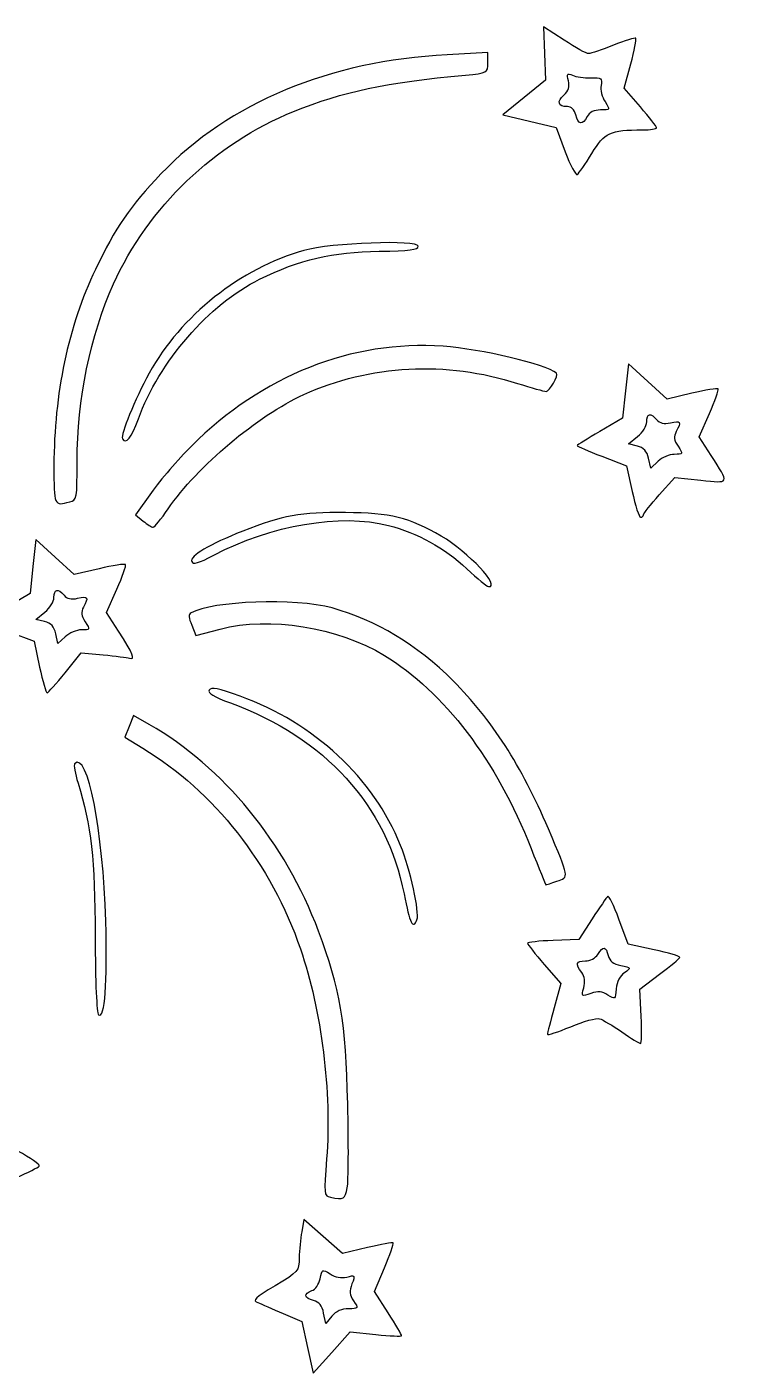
# Model space of a CAD drawing. Header units: centimetres. Extents: x -8.9 to 8.5, y -13.5 to 12.8.
# Drawn here: x -0.26 to 6.15, y -13.52 to -1.24 of the extents above; entities that cross this region are included whole.
import ezdxf

# ---------------------------------------------------------------- set-up
doc = ezdxf.new("R2010")
doc.units = ezdxf.units.CM
doc.header["$MEASUREMENT"] = 0
doc.layers.add('Layer 1', color=7, linetype='Continuous')

msp = doc.modelspace()

# ---------------------------------------------------------------- linework, layer by layer
at = {"layer": 'Layer 1'}
for points, knots in [([(4.6512, -2.38249), (4.6512, -2.38249), (4.56847, -2.16002), (4.56847, -2.16002), (4.56847, -2.16002), (4.56847, -2.16002), (4.3252, -2.10192), (4.3252, -2.10192), (4.3252, -2.10192), (4.3252, -2.10192), (4.08193, -2.04382), (4.08193, -2.04382), (4.08193, -2.04382), (4.08193, -2.04382), (4.27649, -1.8864), (4.27649, -1.8864), (4.27649, -1.8864), (4.27649, -1.8864), (4.47105, -1.72898), (4.47105, -1.72898), (4.47105, -1.72898), (4.47105, -1.72898), (4.46184, -1.48585), (4.46184, -1.48585), (4.46184, -1.48585), (4.46184, -1.48585), (4.45263, -1.24271), (4.45263, -1.24271), (4.45263, -1.24271), (4.45263, -1.24271), (4.64119, -1.36458), (4.64119, -1.36458), (4.64119, -1.36458), (4.7449, -1.43161), (4.84569, -1.48645), (4.86516, -1.48645), (4.86516, -1.48645), (4.88464, -1.48645), (4.986, -1.45174), (5.09041, -1.40931), (5.09041, -1.40931), (5.19482, -1.36689), (5.28664, -1.33857), (5.29445, -1.34638), (5.29445, -1.34638), (5.30226, -1.35419), (5.28147, -1.45972), (5.24825, -1.58088), (5.24825, -1.58088), (5.24825, -1.58088), (5.18784, -1.80118), (5.18784, -1.80118), (5.18784, -1.80118), (5.18784, -1.80118), (5.33634, -1.9726), (5.33634, -1.9726), (5.33634, -1.9726), (5.41802, -2.06688), (5.48484, -2.15237), (5.48484, -2.16257), (5.48484, -2.16257), (5.48484, -2.17277), (5.42708, -2.18127), (5.35648, -2.18145), (5.35648, -2.18145), (5.05917, -2.18222), (5.00972, -2.20514), (4.89387, -2.39584), (4.89387, -2.39584), (4.83489, -2.49294), (4.77477, -2.57971), (4.76027, -2.58867), (4.76027, -2.58867), (4.74578, -2.59763), (4.69669, -2.50485), (4.65119, -2.38249), (4.65119, -2.38249), (4.65119, -2.38249), (4.6512, -2.38249), (4.6512, -2.38249)], [0, 0, 0, 0, 0.04761905, 0.04761905, 0.04761905, 0.04761905, 0.0952381, 0.0952381, 0.0952381, 0.0952381, 0.14285714, 0.14285714, 0.14285714, 0.14285714, 0.19047619, 0.19047619, 0.19047619, 0.19047619, 0.23809524, 0.23809524, 0.23809524, 0.23809524, 0.28571429, 0.28571429, 0.28571429, 0.28571429, 0.33333333, 0.33333333, 0.33333333, 0.33333333, 0.38095238, 0.38095238, 0.38095238, 0.38095238, 0.42857143, 0.42857143, 0.42857143, 0.42857143, 0.47619048, 0.47619048, 0.47619048, 0.47619048, 0.52380952, 0.52380952, 0.52380952, 0.52380952, 0.57142857, 0.57142857, 0.57142857, 0.57142857, 0.61904762, 0.61904762, 0.61904762, 0.61904762, 0.66666667, 0.66666667, 0.66666667, 0.66666667, 0.71428571, 0.71428571, 0.71428571, 0.71428571, 0.76190476, 0.76190476, 0.76190476, 0.76190476, 0.80952381, 0.80952381, 0.80952381, 0.80952381, 0.85714286, 0.85714286, 0.85714286, 0.85714286, 0.9047619, 0.9047619, 0.9047619, 0.9047619, 1, 1, 1, 1]), ([(-0.01217, -5.2431), (-0.01217, -4.5927), (0.11949, -3.97), (0.36579, -3.45548), (0.36579, -3.45548), (0.54844, -3.07393), (0.68479, -2.87505), (0.9633, -2.58398), (0.9633, -2.58398), (1.58728, -1.93186), (2.49661, -1.55321), (3.57448, -1.49667), (3.57448, -1.49667), (3.57448, -1.49667), (3.94447, -1.47726), (3.94447, -1.47726), (3.94447, -1.47726), (3.94447, -1.47726), (3.94447, -1.57006), (3.94447, -1.57006), (3.94447, -1.57006), (3.94447, -1.66262), (3.94396, -1.6629), (3.7406, -1.68174), (3.7406, -1.68174), (3.01312, -1.74913), (2.62813, -1.83078), (2.17357, -2.01407), (2.17357, -2.01407), (1.45861, -2.30237), (0.84315, -2.89145), (0.53114, -3.58611), (0.53114, -3.58611), (0.31941, -4.05751), (0.19956, -4.64249), (0.19936, -5.20549), (0.19936, -5.20549), (0.19923, -5.54429), (0.19681, -5.55751), (0.13128, -5.57507), (0.13128, -5.57507), (-0.0119, -5.61344), (-0.01219, -5.61277), (-0.01219, -5.24309), (-0.01219, -5.24309), (-0.01219, -5.24309), (-0.01217, -5.2431), (-0.01217, -5.2431)], [0, 0, 0, 0, 0.07692308, 0.07692308, 0.07692308, 0.07692308, 0.15384615, 0.15384615, 0.15384615, 0.15384615, 0.23076923, 0.23076923, 0.23076923, 0.23076923, 0.30769231, 0.30769231, 0.30769231, 0.30769231, 0.38461538, 0.38461538, 0.38461538, 0.38461538, 0.46153846, 0.46153846, 0.46153846, 0.46153846, 0.53846154, 0.53846154, 0.53846154, 0.53846154, 0.61538462, 0.61538462, 0.61538462, 0.61538462, 0.69230769, 0.69230769, 0.69230769, 0.69230769, 0.76923077, 0.76923077, 0.76923077, 0.76923077, 0.84615385, 0.84615385, 0.84615385, 0.84615385, 1, 1, 1, 1]), ([(4.85058, -2.06031), (4.87183, -2.02059), (4.91382, -1.9999), (4.97315, -1.9999), (4.97315, -1.9999), (5.06249, -1.9999), (5.0629, -1.99914), (5.01388, -1.92434), (5.01388, -1.92434), (4.98665, -1.88278), (4.97057, -1.81631), (4.97816, -1.77663), (4.97816, -1.77663), (4.9907, -1.71103), (4.98212, -1.70475), (4.88351, -1.70738), (4.88351, -1.70738), (4.82387, -1.70897), (4.74925, -1.69845), (4.71769, -1.684), (4.71769, -1.684), (4.66751, -1.66103), (4.66271, -1.6673), (4.67945, -1.73397), (4.67945, -1.73397), (4.69315, -1.78853), (4.68175, -1.82544), (4.63938, -1.86379), (4.63938, -1.86379), (4.572, -1.92477), (4.58523, -1.9697), (4.67057, -1.9697), (4.67057, -1.9697), (4.7073, -1.9697), (4.73558, -1.99743), (4.74757, -2.04521), (4.74757, -2.04521), (4.77045, -2.13636), (4.80702, -2.14172), (4.85058, -2.06031)], [0, 0, 0, 0, 0.09090909, 0.09090909, 0.09090909, 0.09090909, 0.18181818, 0.18181818, 0.18181818, 0.18181818, 0.27272727, 0.27272727, 0.27272727, 0.27272727, 0.36363636, 0.36363636, 0.36363636, 0.36363636, 0.45454545, 0.45454545, 0.45454545, 0.45454545, 0.54545455, 0.54545455, 0.54545455, 0.54545455, 0.63636364, 0.63636364, 0.63636364, 0.63636364, 0.72727273, 0.72727273, 0.72727273, 0.72727273, 0.81818182, 0.81818182, 0.81818182, 0.81818182, 1, 1, 1, 1]), ([(0.61205, -4.99823), (0.59247, -4.96655), (0.7266, -4.63903), (0.85676, -4.40069), (0.85676, -4.40069), (1.14167, -3.87898), (1.69158, -3.4428), (2.26818, -3.28117), (2.26818, -3.28117), (2.51389, -3.2123), (3.31021, -3.1827), (3.31018, -3.24244), (3.31018, -3.24244), (3.31017, -3.27451), (3.23212, -3.28462), (2.95529, -3.28841), (2.95529, -3.28841), (2.52657, -3.29428), (2.22951, -3.36389), (1.86181, -3.54462), (1.86181, -3.54462), (1.40551, -3.7689), (0.9446, -4.29979), (0.75745, -4.81665), (0.75745, -4.81665), (0.69318, -4.99414), (0.64596, -5.05311), (0.61204, -4.99822), (0.61204, -4.99822), (0.61204, -4.99822), (0.61205, -4.99823), (0.61205, -4.99823)], [0, 0, 0, 0, 0.11111111, 0.11111111, 0.11111111, 0.11111111, 0.22222222, 0.22222222, 0.22222222, 0.22222222, 0.33333333, 0.33333333, 0.33333333, 0.33333333, 0.44444444, 0.44444444, 0.44444444, 0.44444444, 0.55555556, 0.55555556, 0.55555556, 0.55555556, 0.66666667, 0.66666667, 0.66666667, 0.66666667, 0.77777778, 0.77777778, 0.77777778, 0.77777778, 1, 1, 1, 1]), ([(0.80101, -5.74934), (0.80101, -5.74934), (0.7316, -5.69314), (0.7316, -5.69314), (0.7316, -5.69314), (0.7316, -5.69314), (0.87728, -5.48898), (0.87728, -5.48898), (0.87728, -5.48898), (0.95741, -5.37669), (1.12142, -5.18637), (1.24175, -5.06604), (1.24175, -5.06604), (1.88493, -4.42286), (2.7055, -4.09734), (3.53673, -4.15564), (3.53673, -4.15564), (3.88515, -4.18008), (4.47224, -4.31932), (4.57233, -4.40126), (4.57233, -4.40126), (4.59272, -4.41796), (4.50567, -4.56716), (4.47574, -4.56681), (4.47574, -4.56681), (4.45764, -4.5666), (4.34088, -4.53386), (4.21627, -4.49405), (4.21627, -4.49405), (3.56431, -4.28579), (2.87051, -4.32209), (2.26624, -4.59608), (2.26624, -4.59608), (1.84729, -4.78604), (1.29658, -5.25017), (1.0288, -5.63898), (1.0288, -5.63898), (0.96571, -5.73059), (0.90426, -5.80553), (0.89225, -5.80553), (0.89225, -5.80553), (0.88024, -5.80553), (0.83918, -5.78024), (0.80101, -5.74933), (0.80101, -5.74933), (0.80101, -5.74933), (0.80101, -5.74934), (0.80101, -5.74934)], [0, 0, 0, 0, 0.07692308, 0.07692308, 0.07692308, 0.07692308, 0.15384615, 0.15384615, 0.15384615, 0.15384615, 0.23076923, 0.23076923, 0.23076923, 0.23076923, 0.30769231, 0.30769231, 0.30769231, 0.30769231, 0.38461538, 0.38461538, 0.38461538, 0.38461538, 0.46153846, 0.46153846, 0.46153846, 0.46153846, 0.53846154, 0.53846154, 0.53846154, 0.53846154, 0.61538462, 0.61538462, 0.61538462, 0.61538462, 0.69230769, 0.69230769, 0.69230769, 0.69230769, 0.76923077, 0.76923077, 0.76923077, 0.76923077, 0.84615385, 0.84615385, 0.84615385, 0.84615385, 1, 1, 1, 1]), ([(5.26158, -5.47985), (5.26158, -5.47985), (5.21079, -5.24478), (5.21079, -5.24478), (5.21079, -5.24478), (5.21079, -5.24478), (4.98538, -5.15872), (4.98538, -5.15872), (4.98538, -5.15872), (4.8614, -5.11139), (4.75997, -5.06826), (4.75997, -5.06289), (4.75997, -5.06289), (4.75997, -5.05752), (4.85318, -4.99868), (4.96711, -4.93214), (4.96711, -4.93214), (4.96711, -4.93214), (5.17425, -4.81116), (5.17425, -4.81116), (5.17425, -4.81116), (5.17425, -4.81116), (5.20118, -4.56336), (5.20118, -4.56336), (5.20118, -4.56336), (5.20118, -4.56336), (5.22811, -4.31556), (5.22811, -4.31556), (5.22811, -4.31556), (5.22811, -4.31556), (5.40395, -4.47659), (5.40395, -4.47659), (5.40395, -4.47659), (5.40395, -4.47659), (5.57979, -4.63762), (5.57979, -4.63762), (5.57979, -4.63762), (5.57979, -4.63762), (5.80614, -4.58426), (5.80614, -4.58426), (5.80614, -4.58426), (5.93063, -4.55491), (6.03854, -4.53696), (6.04595, -4.54436), (6.04595, -4.54436), (6.05335, -4.55176), (6.01735, -4.65304), (5.96595, -4.76942), (5.96595, -4.76942), (5.96595, -4.76942), (5.87249, -4.98103), (5.87249, -4.98103), (5.87249, -4.98103), (5.87249, -4.98103), (5.98169, -5.15173), (5.98169, -5.15173), (5.98169, -5.15173), (6.15029, -5.41529), (6.15457, -5.40518), (5.8866, -5.37647), (5.8866, -5.37647), (5.8866, -5.37647), (5.65193, -5.35133), (5.65193, -5.35133), (5.65193, -5.35133), (5.65193, -5.35133), (5.50929, -5.51048), (5.50929, -5.51048), (5.50929, -5.51048), (5.43084, -5.59801), (5.36607, -5.67982), (5.36535, -5.69228), (5.36535, -5.69228), (5.36463, -5.70474), (5.35242, -5.71493), (5.33821, -5.71493), (5.33821, -5.71493), (5.324, -5.71493), (5.28952, -5.60915), (5.26159, -5.47986), (5.26159, -5.47986), (5.26159, -5.47986), (5.26158, -5.47985), (5.26158, -5.47985)], [0, 0, 0, 0, 0.04545455, 0.04545455, 0.04545455, 0.04545455, 0.09090909, 0.09090909, 0.09090909, 0.09090909, 0.13636364, 0.13636364, 0.13636364, 0.13636364, 0.18181818, 0.18181818, 0.18181818, 0.18181818, 0.22727273, 0.22727273, 0.22727273, 0.22727273, 0.27272727, 0.27272727, 0.27272727, 0.27272727, 0.31818182, 0.31818182, 0.31818182, 0.31818182, 0.36363636, 0.36363636, 0.36363636, 0.36363636, 0.40909091, 0.40909091, 0.40909091, 0.40909091, 0.45454545, 0.45454545, 0.45454545, 0.45454545, 0.5, 0.5, 0.5, 0.5, 0.54545455, 0.54545455, 0.54545455, 0.54545455, 0.59090909, 0.59090909, 0.59090909, 0.59090909, 0.63636364, 0.63636364, 0.63636364, 0.63636364, 0.68181818, 0.68181818, 0.68181818, 0.68181818, 0.72727273, 0.72727273, 0.72727273, 0.72727273, 0.77272727, 0.77272727, 0.77272727, 0.77272727, 0.81818182, 0.81818182, 0.81818182, 0.81818182, 0.86363636, 0.86363636, 0.86363636, 0.86363636, 0.90909091, 0.90909091, 0.90909091, 0.90909091, 1, 1, 1, 1]), ([(5.64607, -5.14106), (5.72579, -5.14106), (5.72665, -5.13918), (5.67973, -5.06758), (5.67973, -5.06758), (5.64298, -5.0115), (5.63924, -4.97978), (5.66393, -4.93365), (5.66393, -4.93365), (5.71212, -4.8436), (5.70468, -4.83238), (5.61048, -4.85307), (5.61048, -4.85307), (5.55169, -4.86598), (5.51249, -4.85723), (5.48597, -4.82527), (5.48597, -4.82527), (5.43121, -4.75929), (5.39425, -4.76742), (5.39425, -4.84545), (5.39425, -4.84545), (5.39425, -4.8822), (5.35687, -4.94218), (5.31119, -4.97874), (5.31119, -4.97874), (5.31119, -4.97874), (5.22813, -5.04521), (5.22813, -5.04521), (5.22813, -5.04521), (5.22813, -5.04521), (5.30941, -5.06576), (5.30941, -5.06576), (5.30941, -5.06576), (5.36773, -5.08051), (5.39629, -5.11181), (5.41052, -5.17659), (5.41052, -5.17659), (5.41052, -5.17659), (5.43035, -5.26687), (5.43035, -5.26687), (5.43035, -5.26687), (5.43035, -5.26687), (5.49731, -5.20397), (5.49731, -5.20397), (5.49731, -5.20397), (5.53414, -5.16937), (5.60108, -5.14107), (5.64608, -5.14107), (5.64608, -5.14107), (5.64608, -5.14107), (5.64607, -5.14106), (5.64607, -5.14106)], [0, 0, 0, 0, 0.07142857, 0.07142857, 0.07142857, 0.07142857, 0.14285714, 0.14285714, 0.14285714, 0.14285714, 0.21428571, 0.21428571, 0.21428571, 0.21428571, 0.28571429, 0.28571429, 0.28571429, 0.28571429, 0.35714286, 0.35714286, 0.35714286, 0.35714286, 0.42857143, 0.42857143, 0.42857143, 0.42857143, 0.5, 0.5, 0.5, 0.5, 0.57142857, 0.57142857, 0.57142857, 0.57142857, 0.64285714, 0.64285714, 0.64285714, 0.64285714, 0.71428571, 0.71428571, 0.71428571, 0.71428571, 0.78571429, 0.78571429, 0.78571429, 0.78571429, 0.85714286, 0.85714286, 0.85714286, 0.85714286, 1, 1, 1, 1]), ([(3.75508, -6.18559), (3.54591, -5.99252), (3.30415, -5.85894), (3.03837, -5.78961), (3.03837, -5.78961), (2.6063, -5.67689), (1.96207, -5.78628), (1.44689, -6.05984), (1.44689, -6.05984), (1.30553, -6.1349), (1.25571, -6.14942), (1.24401, -6.11894), (1.24401, -6.11894), (1.22467, -6.06854), (1.40533, -5.96104), (1.70942, -5.84201), (1.70942, -5.84201), (2.07603, -5.69851), (2.23651, -5.66941), (2.64573, -5.67224), (2.64573, -5.67224), (3.05402, -5.67507), (3.23171, -5.71868), (3.51922, -5.88663), (3.51922, -5.88663), (3.76963, -6.0329), (4.07134, -6.35575), (3.95025, -6.34785), (3.95025, -6.34785), (3.93877, -6.3471), (3.85095, -6.27409), (3.75508, -6.1856), (3.75508, -6.1856), (3.75508, -6.1856), (3.75508, -6.18559), (3.75508, -6.18559)], [0, 0, 0, 0, 0.1, 0.1, 0.1, 0.1, 0.2, 0.2, 0.2, 0.2, 0.3, 0.3, 0.3, 0.3, 0.4, 0.4, 0.4, 0.4, 0.5, 0.5, 0.5, 0.5, 0.6, 0.6, 0.6, 0.6, 0.7, 0.7, 0.7, 0.7, 0.8, 0.8, 0.8, 0.8, 1, 1, 1, 1]), ([(-0.14292, -7.08107), (-0.14292, -7.08107), (-0.19334, -6.84643), (-0.19334, -6.84643), (-0.19334, -6.84643), (-0.19334, -6.84643), (-0.41989, -6.75993), (-0.41989, -6.75993), (-0.41989, -6.75993), (-0.54449, -6.71236), (-0.64644, -6.66998), (-0.64644, -6.66577), (-0.64644, -6.66577), (-0.64644, -6.66156), (-0.55268, -6.60241), (-0.43809, -6.53433), (-0.43809, -6.53433), (-0.43809, -6.53433), (-0.22974, -6.41055), (-0.22974, -6.41055), (-0.22974, -6.41055), (-0.22974, -6.41055), (-0.20402, -6.16356), (-0.20402, -6.16356), (-0.20402, -6.16356), (-0.20402, -6.16356), (-0.1783, -5.91657), (-0.1783, -5.91657), (-0.1783, -5.91657), (-0.1783, -5.91657), (-0.00246, -6.07749), (-0.00246, -6.07749), (-0.00246, -6.07749), (-0.00246, -6.07749), (0.17338, -6.23841), (0.17338, -6.23841), (0.17338, -6.23841), (0.17338, -6.23841), (0.39973, -6.18505), (0.39973, -6.18505), (0.39973, -6.18505), (0.52422, -6.1557), (0.63264, -6.13825), (0.64066, -6.14627), (0.64066, -6.14627), (0.64868, -6.15429), (0.61281, -6.25577), (0.56094, -6.37177), (0.56094, -6.37177), (0.56094, -6.37177), (0.46663, -6.58269), (0.46663, -6.58269), (0.46663, -6.58269), (0.46663, -6.58269), (0.57555, -6.75295), (0.57555, -6.75295), (0.57555, -6.75295), (0.71015, -6.96337), (0.73302, -7.01864), (0.67832, -7.00138), (0.67832, -7.00138), (0.65571, -6.99425), (0.54695, -6.98027), (0.43664, -6.97033), (0.43664, -6.97033), (0.43664, -6.97033), (0.23608, -6.95225), (0.23608, -6.95225), (0.23608, -6.95225), (0.23608, -6.95225), (0.0893, -7.13386), (0.0893, -7.13386), (0.0893, -7.13386), (0.00857, -7.23375), (-0.06536, -7.31552), (-0.07499, -7.31558), (-0.07499, -7.31558), (-0.08462, -7.31563), (-0.11519, -7.21011), (-0.14292, -7.08106), (-0.14292, -7.08106), (-0.14292, -7.08106), (-0.14292, -7.08107), (-0.14292, -7.08107)], [0, 0, 0, 0, 0.04545455, 0.04545455, 0.04545455, 0.04545455, 0.09090909, 0.09090909, 0.09090909, 0.09090909, 0.13636364, 0.13636364, 0.13636364, 0.13636364, 0.18181818, 0.18181818, 0.18181818, 0.18181818, 0.22727273, 0.22727273, 0.22727273, 0.22727273, 0.27272727, 0.27272727, 0.27272727, 0.27272727, 0.31818182, 0.31818182, 0.31818182, 0.31818182, 0.36363636, 0.36363636, 0.36363636, 0.36363636, 0.40909091, 0.40909091, 0.40909091, 0.40909091, 0.45454545, 0.45454545, 0.45454545, 0.45454545, 0.5, 0.5, 0.5, 0.5, 0.54545455, 0.54545455, 0.54545455, 0.54545455, 0.59090909, 0.59090909, 0.59090909, 0.59090909, 0.63636364, 0.63636364, 0.63636364, 0.63636364, 0.68181818, 0.68181818, 0.68181818, 0.68181818, 0.72727273, 0.72727273, 0.72727273, 0.72727273, 0.77272727, 0.77272727, 0.77272727, 0.77272727, 0.81818182, 0.81818182, 0.81818182, 0.81818182, 0.86363636, 0.86363636, 0.86363636, 0.86363636, 0.90909091, 0.90909091, 0.90909091, 0.90909091, 1, 1, 1, 1]), ([(0.23965, -6.74184), (0.31937, -6.74184), (0.32023, -6.73996), (0.27331, -6.66836), (0.27331, -6.66836), (0.23657, -6.61228), (0.23282, -6.58056), (0.25751, -6.53443), (0.25751, -6.53443), (0.3057, -6.44438), (0.29826, -6.43316), (0.20406, -6.45385), (0.20406, -6.45385), (0.14527, -6.46676), (0.10607, -6.45801), (0.07955, -6.42605), (0.07955, -6.42605), (0.02479, -6.36007), (-0.01217, -6.3682), (-0.01217, -6.44623), (-0.01217, -6.44623), (-0.01217, -6.48298), (-0.04955, -6.54296), (-0.09523, -6.57952), (-0.09523, -6.57952), (-0.09523, -6.57952), (-0.17829, -6.64599), (-0.17829, -6.64599), (-0.17829, -6.64599), (-0.17829, -6.64599), (-0.09701, -6.66654), (-0.09701, -6.66654), (-0.09701, -6.66654), (-0.03869, -6.68129), (-0.01013, -6.71259), (0.0041, -6.77737), (0.0041, -6.77737), (0.0041, -6.77737), (0.02393, -6.86765), (0.02393, -6.86765), (0.02393, -6.86765), (0.02393, -6.86765), (0.09089, -6.80475), (0.09089, -6.80475), (0.09089, -6.80475), (0.12772, -6.77015), (0.19466, -6.74185), (0.23966, -6.74185), (0.23966, -6.74185), (0.23966, -6.74185), (0.23965, -6.74184), (0.23965, -6.74184)], [0, 0, 0, 0, 0.07142857, 0.07142857, 0.07142857, 0.07142857, 0.14285714, 0.14285714, 0.14285714, 0.14285714, 0.21428571, 0.21428571, 0.21428571, 0.21428571, 0.28571429, 0.28571429, 0.28571429, 0.28571429, 0.35714286, 0.35714286, 0.35714286, 0.35714286, 0.42857143, 0.42857143, 0.42857143, 0.42857143, 0.5, 0.5, 0.5, 0.5, 0.57142857, 0.57142857, 0.57142857, 0.57142857, 0.64285714, 0.64285714, 0.64285714, 0.64285714, 0.71428571, 0.71428571, 0.71428571, 0.71428571, 0.78571429, 0.78571429, 0.78571429, 0.78571429, 0.85714286, 0.85714286, 0.85714286, 0.85714286, 1, 1, 1, 1]), ([(4.33961, -8.7347), (4.02307, -7.93154), (3.54702, -7.30551), (3.00152, -6.97505), (3.00152, -6.97505), (2.57453, -6.71638), (1.95385, -6.61677), (1.50364, -6.73467), (1.50364, -6.73467), (1.50364, -6.73467), (1.28276, -6.79251), (1.28276, -6.79251), (1.28276, -6.79251), (1.28276, -6.79251), (1.244, -6.69922), (1.244, -6.69922), (1.244, -6.69922), (1.21639, -6.63277), (1.21476, -6.60053), (1.23835, -6.58716), (1.23835, -6.58716), (1.43328, -6.47669), (2.18778, -6.45055), (2.5249, -6.54259), (2.5249, -6.54259), (2.92281, -6.65122), (3.29966, -6.87832), (3.62916, -7.20803), (3.62916, -7.20803), (3.98094, -7.56004), (4.25125, -7.9802), (4.49702, -8.55699), (4.49702, -8.55699), (4.69098, -9.01221), (4.68811, -8.99466), (4.57523, -9.03401), (4.57523, -9.03401), (4.52237, -9.05244), (4.47725, -9.06751), (4.47495, -9.06751), (4.47495, -9.06751), (4.47265, -9.06751), (4.41175, -8.91774), (4.33961, -8.7347)], [0, 0, 0, 0, 0.08333333, 0.08333333, 0.08333333, 0.08333333, 0.16666667, 0.16666667, 0.16666667, 0.16666667, 0.25, 0.25, 0.25, 0.25, 0.33333333, 0.33333333, 0.33333333, 0.33333333, 0.41666667, 0.41666667, 0.41666667, 0.41666667, 0.5, 0.5, 0.5, 0.5, 0.58333333, 0.58333333, 0.58333333, 0.58333333, 0.66666667, 0.66666667, 0.66666667, 0.66666667, 0.75, 0.75, 0.75, 0.75, 0.83333333, 0.83333333, 0.83333333, 0.83333333, 1, 1, 1, 1]), ([(3.18078, -9.15047), (3.02581, -8.34773), (2.45774, -7.72243), (1.5979, -7.40815), (1.5979, -7.40815), (1.44288, -7.35149), (1.38738, -7.31788), (1.40413, -7.29079), (1.40413, -7.29079), (1.42213, -7.26166), (1.48754, -7.27452), (1.68533, -7.34609), (1.68533, -7.34609), (2.36287, -7.59125), (2.90103, -8.09165), (3.14996, -8.70794), (3.14996, -8.70794), (3.23666, -8.92259), (3.32411, -9.31997), (3.29903, -9.38532), (3.29903, -9.38532), (3.26285, -9.47962), (3.23281, -9.41997), (3.18079, -9.15047), (3.18079, -9.15047), (3.18079, -9.15047), (3.18078, -9.15047), (3.18078, -9.15047)], [0, 0, 0, 0, 0.125, 0.125, 0.125, 0.125, 0.25, 0.25, 0.25, 0.25, 0.375, 0.375, 0.375, 0.375, 0.5, 0.5, 0.5, 0.5, 0.625, 0.625, 0.625, 0.625, 0.75, 0.75, 0.75, 0.75, 1, 1, 1, 1]), ([(2.50922, -11.91645), (2.45043, -11.90471), (2.44919, -11.892), (2.47492, -11.56567), (2.47492, -11.56567), (2.52234, -10.96426), (2.42865, -10.21358), (2.23614, -9.65258), (2.23614, -9.65258), (1.97078, -8.8793), (1.44722, -8.21219), (0.79966, -7.82225), (0.79966, -7.82225), (0.79966, -7.82225), (0.63334, -7.7221), (0.63334, -7.7221), (0.63334, -7.7221), (0.63334, -7.7221), (0.67404, -7.62235), (0.67404, -7.62235), (0.67404, -7.62235), (0.67404, -7.62235), (0.71474, -7.5226), (0.71474, -7.5226), (0.71474, -7.5226), (0.71474, -7.5226), (0.85719, -7.60441), (0.85719, -7.60441), (0.85719, -7.60441), (1.53347, -7.9928), (2.0971, -8.68117), (2.40139, -9.49037), (2.40139, -9.49037), (2.59857, -10.01474), (2.6492, -10.31489), (2.66736, -11.06708), (2.66736, -11.06708), (2.67607, -11.42761), (2.67414, -11.7708), (2.66309, -11.82972), (2.66309, -11.82972), (2.64337, -11.93484), (2.63238, -11.94103), (2.50922, -11.91644), (2.50922, -11.91644), (2.50922, -11.91644), (2.50922, -11.91645), (2.50922, -11.91645)], [0, 0, 0, 0, 0.07692308, 0.07692308, 0.07692308, 0.07692308, 0.15384615, 0.15384615, 0.15384615, 0.15384615, 0.23076923, 0.23076923, 0.23076923, 0.23076923, 0.30769231, 0.30769231, 0.30769231, 0.30769231, 0.38461538, 0.38461538, 0.38461538, 0.38461538, 0.46153846, 0.46153846, 0.46153846, 0.46153846, 0.53846154, 0.53846154, 0.53846154, 0.53846154, 0.61538462, 0.61538462, 0.61538462, 0.61538462, 0.69230769, 0.69230769, 0.69230769, 0.69230769, 0.76923077, 0.76923077, 0.76923077, 0.76923077, 0.84615385, 0.84615385, 0.84615385, 0.84615385, 1, 1, 1, 1]), ([(0.39557, -10.25205), (0.37703, -10.23872), (0.36471, -9.96217), (0.36367, -9.53566), (0.36367, -9.53566), (0.36193, -8.82416), (0.32925, -8.53226), (0.20731, -8.13912), (0.20731, -8.13912), (0.18032, -8.05211), (0.16656, -7.9726), (0.17673, -7.96243), (0.17673, -7.96243), (0.29374, -7.84542), (0.4364, -8.56884), (0.46019, -9.39975), (0.46019, -9.39975), (0.47641, -9.96628), (0.45168, -10.29238), (0.39556, -10.25205), (0.39556, -10.25205), (0.39556, -10.25205), (0.39557, -10.25205), (0.39557, -10.25205)], [0, 0, 0, 0, 0.14285714, 0.14285714, 0.14285714, 0.14285714, 0.28571429, 0.28571429, 0.28571429, 0.28571429, 0.42857143, 0.42857143, 0.42857143, 0.42857143, 0.57142857, 0.57142857, 0.57142857, 0.57142857, 0.71428571, 0.71428571, 0.71428571, 0.71428571, 1, 1, 1, 1]), ([(5.16776, -10.40955), (5.08472, -10.35213), (4.99352, -10.29777), (4.96508, -10.28874), (4.96508, -10.28874), (4.93664, -10.27971), (4.8177, -10.31253), (4.70075, -10.36166), (4.70075, -10.36166), (4.58381, -10.41079), (4.48813, -10.44185), (4.48813, -10.43067), (4.48813, -10.43067), (4.48813, -10.41949), (4.51568, -10.31094), (4.54934, -10.18945), (4.54934, -10.18945), (4.54934, -10.18945), (4.61055, -9.96856), (4.61055, -9.96856), (4.61055, -9.96856), (4.61055, -9.96856), (4.45873, -9.79331), (4.45873, -9.79331), (4.45873, -9.79331), (4.37523, -9.69692), (4.30691, -9.61028), (4.30691, -9.60078), (4.30691, -9.60078), (4.30691, -9.59128), (4.41211, -9.57953), (4.5407, -9.57468), (4.5407, -9.57468), (4.5407, -9.57468), (4.77448, -9.56586), (4.77448, -9.56586), (4.77448, -9.56586), (4.77448, -9.56586), (4.89742, -9.37777), (4.89742, -9.37777), (4.89742, -9.37777), (4.96504, -9.27432), (5.02849, -9.18155), (5.03843, -9.17161), (5.03843, -9.17161), (5.04837, -9.16167), (5.09459, -9.25599), (5.14116, -9.38121), (5.14116, -9.38121), (5.14116, -9.38121), (5.22582, -9.60887), (5.22582, -9.60887), (5.22582, -9.60887), (5.22582, -9.60887), (5.46104, -9.65969), (5.46104, -9.65969), (5.46104, -9.65969), (5.59041, -9.68764), (5.6957, -9.71874), (5.69502, -9.7288), (5.69502, -9.7288), (5.69432, -9.73886), (5.61212, -9.80825), (5.51231, -9.883), (5.51231, -9.883), (5.51231, -9.883), (5.33084, -10.01892), (5.33084, -10.01892), (5.33084, -10.01892), (5.33084, -10.01892), (5.34409, -10.2681), (5.34409, -10.2681), (5.34409, -10.2681), (5.35138, -10.40515), (5.34865, -10.51653), (5.33803, -10.51561), (5.33803, -10.51561), (5.32741, -10.51469), (5.25078, -10.46697), (5.16775, -10.40955), (5.16775, -10.40955), (5.16775, -10.40955), (5.16776, -10.40955), (5.16776, -10.40955)], [0, 0, 0, 0, 0.04545455, 0.04545455, 0.04545455, 0.04545455, 0.09090909, 0.09090909, 0.09090909, 0.09090909, 0.13636364, 0.13636364, 0.13636364, 0.13636364, 0.18181818, 0.18181818, 0.18181818, 0.18181818, 0.22727273, 0.22727273, 0.22727273, 0.22727273, 0.27272727, 0.27272727, 0.27272727, 0.27272727, 0.31818182, 0.31818182, 0.31818182, 0.31818182, 0.36363636, 0.36363636, 0.36363636, 0.36363636, 0.40909091, 0.40909091, 0.40909091, 0.40909091, 0.45454545, 0.45454545, 0.45454545, 0.45454545, 0.5, 0.5, 0.5, 0.5, 0.54545455, 0.54545455, 0.54545455, 0.54545455, 0.59090909, 0.59090909, 0.59090909, 0.59090909, 0.63636364, 0.63636364, 0.63636364, 0.63636364, 0.68181818, 0.68181818, 0.68181818, 0.68181818, 0.72727273, 0.72727273, 0.72727273, 0.72727273, 0.77272727, 0.77272727, 0.77272727, 0.77272727, 0.81818182, 0.81818182, 0.81818182, 0.81818182, 0.86363636, 0.86363636, 0.86363636, 0.86363636, 0.90909091, 0.90909091, 0.90909091, 0.90909091, 1, 1, 1, 1]), ([(5.19068, -9.86881), (5.25455, -9.82408), (5.25414, -9.82326), (5.15829, -9.8041), (5.15829, -9.8041), (5.08985, -9.79041), (5.05592, -9.76355), (5.04324, -9.71303), (5.04324, -9.71303), (5.02128, -9.62554), (4.99757, -9.62274), (4.9482, -9.70178), (4.9482, -9.70178), (4.92687, -9.73593), (4.87776, -9.76219), (4.83522, -9.76219), (4.83522, -9.76219), (4.74973, -9.76219), (4.74199, -9.78646), (4.80152, -9.86787), (4.80152, -9.86787), (4.82932, -9.90589), (4.83526, -9.95193), (4.81947, -10.007), (4.81947, -10.007), (4.79643, -10.08732), (4.79799, -10.08856), (4.88435, -10.05846), (4.88435, -10.05846), (4.95232, -10.03477), (4.98843, -10.03803), (5.04007, -10.07254), (5.04007, -10.07254), (5.10484, -10.11582), (5.10765, -10.11374), (5.11666, -10.01579), (5.11666, -10.01579), (5.12236, -9.95377), (5.15123, -9.89645), (5.19068, -9.86882), (5.19068, -9.86882), (5.19068, -9.86882), (5.19068, -9.86881), (5.19068, -9.86881)], [0, 0, 0, 0, 0.08333333, 0.08333333, 0.08333333, 0.08333333, 0.16666667, 0.16666667, 0.16666667, 0.16666667, 0.25, 0.25, 0.25, 0.25, 0.33333333, 0.33333333, 0.33333333, 0.33333333, 0.41666667, 0.41666667, 0.41666667, 0.41666667, 0.5, 0.5, 0.5, 0.5, 0.58333333, 0.58333333, 0.58333333, 0.58333333, 0.66666667, 0.66666667, 0.66666667, 0.66666667, 0.75, 0.75, 0.75, 0.75, 0.83333333, 0.83333333, 0.83333333, 0.83333333, 1, 1, 1, 1]), ([(-0.83268, -12.12619), (-0.83268, -12.12619), (-1.00382, -11.94785), (-1.00382, -11.94785), (-1.00382, -11.94785), (-1.00382, -11.94785), (-1.21847, -11.97691), (-1.21847, -11.97691), (-1.21847, -11.97691), (-1.33653, -11.99289), (-1.44017, -11.99891), (-1.44879, -11.99029), (-1.44879, -11.99029), (-1.45741, -11.98167), (-1.41633, -11.89248), (-1.35749, -11.79209), (-1.35749, -11.79209), (-1.29865, -11.6917), (-1.25052, -11.59448), (-1.25052, -11.57603), (-1.25052, -11.57603), (-1.25052, -11.55759), (-1.29129, -11.46172), (-1.34113, -11.363), (-1.34113, -11.363), (-1.39097, -11.26428), (-1.43174, -11.17131), (-1.43174, -11.1564), (-1.43174, -11.1564), (-1.43174, -11.1415), (-1.35359, -11.14769), (-1.25807, -11.17017), (-1.25807, -11.17017), (-0.97982, -11.23565), (-0.947, -11.22811), (-0.78237, -11.06096), (-0.78237, -11.06096), (-0.70056, -10.9779), (-0.62433, -10.90994), (-0.61298, -10.90994), (-0.61298, -10.90994), (-0.60163, -10.90994), (-0.58291, -11.01647), (-0.57138, -11.14668), (-0.57138, -11.14668), (-0.57138, -11.14668), (-0.55042, -11.38342), (-0.55042, -11.38342), (-0.55042, -11.38342), (-0.55042, -11.38342), (-0.34136, -11.49634), (-0.34136, -11.49634), (-0.34136, -11.49634), (-0.22637, -11.55845), (-0.13863, -11.61951), (-0.14637, -11.63203), (-0.14637, -11.63203), (-0.15411, -11.64455), (-0.24955, -11.69267), (-0.35846, -11.73896), (-0.35846, -11.73896), (-0.49757, -11.79808), (-0.56081, -11.84228), (-0.57107, -11.88754), (-0.57107, -11.88754), (-0.5791, -11.92297), (-0.60274, -12.0313), (-0.62362, -12.12825), (-0.62362, -12.12825), (-0.62362, -12.12825), (-0.66157, -12.30453), (-0.66157, -12.30453), (-0.66157, -12.30453), (-0.66157, -12.30453), (-0.83271, -12.12619), (-0.83271, -12.12619), (-0.83271, -12.12619), (-0.83271, -12.12619), (-0.83268, -12.12619), (-0.83268, -12.12619)], [0, 0, 0, 0, 0.04761905, 0.04761905, 0.04761905, 0.04761905, 0.0952381, 0.0952381, 0.0952381, 0.0952381, 0.14285714, 0.14285714, 0.14285714, 0.14285714, 0.19047619, 0.19047619, 0.19047619, 0.19047619, 0.23809524, 0.23809524, 0.23809524, 0.23809524, 0.28571429, 0.28571429, 0.28571429, 0.28571429, 0.33333333, 0.33333333, 0.33333333, 0.33333333, 0.38095238, 0.38095238, 0.38095238, 0.38095238, 0.42857143, 0.42857143, 0.42857143, 0.42857143, 0.47619048, 0.47619048, 0.47619048, 0.47619048, 0.52380952, 0.52380952, 0.52380952, 0.52380952, 0.57142857, 0.57142857, 0.57142857, 0.57142857, 0.61904762, 0.61904762, 0.61904762, 0.61904762, 0.66666667, 0.66666667, 0.66666667, 0.66666667, 0.71428571, 0.71428571, 0.71428571, 0.71428571, 0.76190476, 0.76190476, 0.76190476, 0.76190476, 0.80952381, 0.80952381, 0.80952381, 0.80952381, 0.85714286, 0.85714286, 0.85714286, 0.85714286, 0.9047619, 0.9047619, 0.9047619, 0.9047619, 1, 1, 1, 1]), ([(2.30052, -13.28611), (2.30052, -13.28611), (2.24833, -13.05152), (2.24833, -13.05152), (2.24833, -13.05152), (2.24833, -13.05152), (2.07704, -12.97722), (2.07704, -12.97722), (2.07704, -12.97722), (1.98283, -12.93636), (1.87915, -12.89171), (1.84663, -12.87801), (1.84663, -12.87801), (1.7963, -12.8568), (1.81986, -12.83388), (2.0052, -12.72377), (2.0052, -12.72377), (2.21846, -12.59707), (2.22292, -12.59191), (2.22463, -12.46952), (2.22463, -12.46952), (2.22559, -12.40081), (2.23578, -12.29405), (2.24728, -12.23227), (2.24728, -12.23227), (2.24728, -12.23227), (2.26819, -12.11995), (2.26819, -12.11995), (2.26819, -12.11995), (2.26819, -12.11995), (2.44457, -12.27491), (2.44457, -12.27491), (2.44457, -12.27491), (2.44457, -12.27491), (2.62095, -12.42987), (2.62095, -12.42987), (2.62095, -12.42987), (2.62095, -12.42987), (2.84675, -12.37664), (2.84675, -12.37664), (2.84675, -12.37664), (2.97094, -12.34736), (3.07723, -12.32818), (3.08295, -12.334), (3.08295, -12.334), (3.08867, -12.33983), (3.05257, -12.44153), (3.00273, -12.56001), (3.00273, -12.56001), (3.00273, -12.56001), (2.91211, -12.77542), (2.91211, -12.77542), (2.91211, -12.77542), (2.91211, -12.77542), (3.03564, -12.97102), (3.03564, -12.97102), (3.03564, -12.97102), (3.10358, -13.0786), (3.15917, -13.17276), (3.15917, -13.18026), (3.15917, -13.18026), (3.15917, -13.18776), (3.05384, -13.18261), (2.92509, -13.1688), (2.92509, -13.1688), (2.92509, -13.1688), (2.69101, -13.1437), (2.69101, -13.1437), (2.69101, -13.1437), (2.69101, -13.1437), (2.52185, -13.3322), (2.52185, -13.3322), (2.52185, -13.3322), (2.52185, -13.3322), (2.35269, -13.5207), (2.35269, -13.5207), (2.35269, -13.5207), (2.35269, -13.5207), (2.3005, -13.28611), (2.3005, -13.28611), (2.3005, -13.28611), (2.3005, -13.28611), (2.30052, -13.28611), (2.30052, -13.28611)], [0, 0, 0, 0, 0.04545455, 0.04545455, 0.04545455, 0.04545455, 0.09090909, 0.09090909, 0.09090909, 0.09090909, 0.13636364, 0.13636364, 0.13636364, 0.13636364, 0.18181818, 0.18181818, 0.18181818, 0.18181818, 0.22727273, 0.22727273, 0.22727273, 0.22727273, 0.27272727, 0.27272727, 0.27272727, 0.27272727, 0.31818182, 0.31818182, 0.31818182, 0.31818182, 0.36363636, 0.36363636, 0.36363636, 0.36363636, 0.40909091, 0.40909091, 0.40909091, 0.40909091, 0.45454545, 0.45454545, 0.45454545, 0.45454545, 0.5, 0.5, 0.5, 0.5, 0.54545455, 0.54545455, 0.54545455, 0.54545455, 0.59090909, 0.59090909, 0.59090909, 0.59090909, 0.63636364, 0.63636364, 0.63636364, 0.63636364, 0.68181818, 0.68181818, 0.68181818, 0.68181818, 0.72727273, 0.72727273, 0.72727273, 0.72727273, 0.77272727, 0.77272727, 0.77272727, 0.77272727, 0.81818182, 0.81818182, 0.81818182, 0.81818182, 0.86363636, 0.86363636, 0.86363636, 0.86363636, 0.90909091, 0.90909091, 0.90909091, 0.90909091, 1, 1, 1, 1]), ([(2.67392, -12.93357), (2.76583, -12.93357), (2.76689, -12.93198), (2.72113, -12.86214), (2.72113, -12.86214), (2.68477, -12.80666), (2.68137, -12.77218), (2.70588, -12.70771), (2.70588, -12.70771), (2.73612, -12.62817), (2.73414, -12.62554), (2.65818, -12.6446), (2.65818, -12.6446), (2.60739, -12.65735), (2.55276, -12.64735), (2.50607, -12.61676), (2.50607, -12.61676), (2.43522, -12.57034), (2.43272, -12.57152), (2.41506, -12.65979), (2.41506, -12.65979), (2.40476, -12.71127), (2.37231, -12.75836), (2.3401, -12.76859), (2.3401, -12.76859), (2.26149, -12.79354), (2.26903, -12.83823), (2.35551, -12.85993), (2.35551, -12.85993), (2.4061, -12.87263), (2.43369, -12.90673), (2.44761, -12.97377), (2.44761, -12.97377), (2.44761, -12.97377), (2.46749, -13.06948), (2.46749, -13.06948), (2.46749, -13.06948), (2.46749, -13.06948), (2.52369, -13.00152), (2.52369, -13.00152), (2.52369, -13.00152), (2.55998, -12.95764), (2.6132, -12.93356), (2.67391, -12.93356), (2.67391, -12.93356), (2.67391, -12.93356), (2.67392, -12.93357), (2.67392, -12.93357)], [0, 0, 0, 0, 0.07692308, 0.07692308, 0.07692308, 0.07692308, 0.15384615, 0.15384615, 0.15384615, 0.15384615, 0.23076923, 0.23076923, 0.23076923, 0.23076923, 0.30769231, 0.30769231, 0.30769231, 0.30769231, 0.38461538, 0.38461538, 0.38461538, 0.38461538, 0.46153846, 0.46153846, 0.46153846, 0.46153846, 0.53846154, 0.53846154, 0.53846154, 0.53846154, 0.61538462, 0.61538462, 0.61538462, 0.61538462, 0.69230769, 0.69230769, 0.69230769, 0.69230769, 0.76923077, 0.76923077, 0.76923077, 0.76923077, 0.84615385, 0.84615385, 0.84615385, 0.84615385, 1, 1, 1, 1])]:
    msp.add_open_spline(points, degree=3, knots=knots, dxfattribs=at)

doc.saveas('drawing.dxf')
